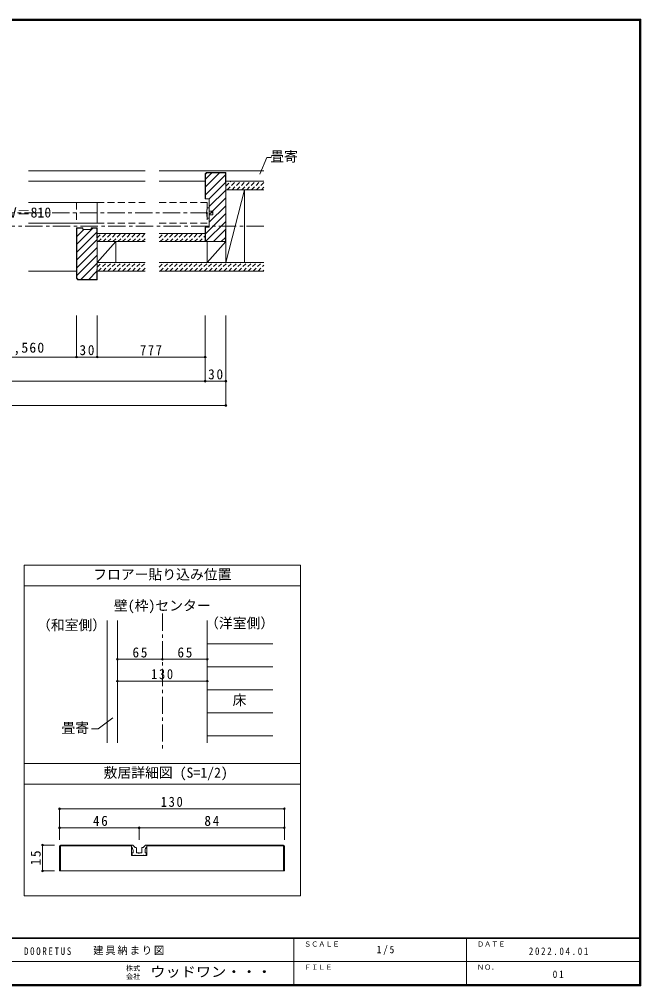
# Model space of a CAD drawing. Units: millimetres at full size, sheet at 1:5, with parts at other scales. Extents: x -973 to 977, y -701 to 696.
# Drawn here: x 78 to 977, y -701 to 696 of the extents above; entities that cross this region are included whole.
import ezdxf
from ezdxf.enums import TextEntityAlignment as Align

# ---------------------------------------------------------------- set-up
doc = ezdxf.new("R2010")
doc.units = ezdxf.units.MM
doc.header["$LTSCALE"] = 5
doc.header["$PDMODE"] = 32
doc.header["$PDSIZE"] = 2.5
for name, pattern in [('CHAIN1', [8, 5, -1, 1, -1]), ('DASHED1', [1.8, 1.2, -0.6]), ('DASHED2', [3, 2, -1])]:
    doc.linetypes.add(name, pattern=pattern)
for name, color, linetype, lineweight in [('0-1_通り芯', 4, 'CHAIN1', 9), ('0-2_柱', 7, 'Continuous', 9), ('0-3_仕上げ', 2, 'Continuous', 9), ('0-4_枠', 3, 'Continuous', 9), ('0-6_扉', 6, 'Continuous', 9), ('0-7_金物', 7, 'Continuous', 9), ('0-A_文字', 7, 'Continuous', 9), ('0-B_寸法', 7, 'Continuous', 9), ('0-C_ハッチ', 4, 'DASHED1', 9), ('1-4_枠', 3, 'Continuous', 9), ('1-7_金物', 7, 'Continuous', 9), ('1-B_ﾊｯﾁ', 7, 'Continuous', 9), ('F-1_枠', 6, 'Continuous', 9)]:
    doc.layers.add(name, color=color, linetype=linetype, lineweight=lineweight)
doc.layers.add('F-0_補助線', color=7, linetype='Continuous')
doc.layers.add('F-A_文字', color=7, linetype='Continuous')
doc.styles.add('ＭＳ ゴシック', font='')
doc.styles.get('ＭＳ ゴシック').set_extended_font_data('MS Gothic')

msp = doc.modelspace()

# ---------------------------------------------------------------- linework, layer by layer
at = {"layer": '0-1_通り芯'}
for p, q in [((-354.23, 415.994), (357.883, 415.994)), ((284.986, -163.141), (284.986, -359.648))]:
    msp.add_line(p, q, dxfattribs=at)
at = {"layer": '0-2_柱'}
for p, q in [((376.883, 344.494), (376.883, 449.494)), ((376.883, 449.494), (403.883, 449.494)), ((376.883, 344.494), (403.883, 449.494)), ((403.883, 449.494), (403.883, 344.494)), ((217.855, 374.494), (190.855, 344.494)), ((190.855, 374.494), (217.855, 374.494)), ((190.855, 344.494), (190.855, 374.494)), ((217.855, 374.494), (217.855, 344.494)), ((217.855, 344.494), (190.855, 344.494)), ((376.883, 344.494), (349.883, 344.494)), ((403.883, 344.494), (376.883, 344.494))]:
    msp.add_line(p, q, dxfattribs=at)
at = {"layer": '0-2_柱', "color": 3}
msp.add_line((190.855, 344.494), (190.855, 374.494), dxfattribs=at)
at = {"layer": '0-2_柱'}
msp.add_lwpolyline([(349.883, 344.494), (349.883, 374.494), (376.883, 374.494)], close=True, dxfattribs=at)
at = {"layer": '0-3_仕上げ'}
for p, q in [((91.38, 476.994), (260.377, 476.994)), ((280.377, 476.994), (431.876, 476.994)), ((431.869, 461.994), (376.883, 461.994)), ((376.883, 449.494), (376.883, 461.994)), ((431.869, 449.494), (376.883, 449.494)), ((260.377, 386.494), (190.855, 386.494)), ((346.883, 386.494), (280.377, 386.494)), ((260.377, 374.494), (190.855, 374.494)), ((346.883, 374.494), (280.377, 374.494)), ((260.377, 344.494), (190.855, 344.494)), ((431.869, 344.494), (280.377, 344.494)), ((431.869, 331.994), (280.377, 331.994)), ((204.986, -173.141), (204.986, -349.648))]:
    msp.add_line(p, q, dxfattribs=at)
at = {"layer": '0-3_仕上げ', "color": 4}
for p, q in [((349.986, -206.605), (444.986, -206.605)), ((349.986, -239.906), (444.986, -239.906)), ((349.986, -273.208), (444.986, -273.208)), ((349.986, -306.509), (444.986, -306.509)), ((349.986, -339.81), (444.986, -339.81))]:
    msp.add_line(p, q, dxfattribs=at)
at = {"layer": '0-3_仕上げ'}
msp.add_lwpolyline([(260.377, 331.994), (190.855, 331.994), (190.855, 344.494)], dxfattribs=at)
at = {"layer": '0-4_枠', "color": 4}
for p, q in [((91.38, 461.994), (260.377, 461.994)), ((280.377, 461.994), (346.883, 461.994)), ((91.38, 331.994), (160.855, 331.994))]:
    msp.add_line(p, q, dxfattribs=at)
at = {"layer": '0-4_枠'}
for p, q in [((346.883, 472.372), (349.005, 474.494)), ((346.883, 472.372), (346.883, 436.494)), ((347.383, 472.165), (349.212, 473.994)), ((347.383, 472.165), (347.383, 436.494)), ((349.005, 474.494), (376.883, 474.494)), ((349.212, 473.994), (376.383, 473.994)), ((376.383, 473.994), (376.383, 459.494)), ((376.883, 459.494), (376.383, 459.494)), ((160.855, 321.615), (160.855, 394.494)), ((169.855, 394.494), (160.855, 394.494)), ((169.855, 393.994), (161.355, 393.994)), ((161.355, 321.822), (161.355, 393.994)), ((169.855, 394.494), (169.855, 391.994)), ((181.855, 391.994), (169.855, 391.994)), ((181.855, 393.994), (190.355, 393.994)), ((190.855, 319.494), (190.855, 394.494)), ((352.883, 395.494), (346.883, 395.494)), ((346.883, 374.494), (346.883, 395.494)), ((347.383, 374.494), (347.383, 395.494)), ((160.855, 321.615), (162.976, 319.494)), ((161.355, 321.822), (163.183, 319.994)), ((162.976, 319.494), (190.855, 319.494)), ((163.183, 319.994), (190.355, 319.994)), ((219.986, -173.141), (219.986, -349.648)), ((349.986, -173.141), (349.986, -349.648))]:
    msp.add_line(p, q, dxfattribs=at)
for points in [[(346.883, 374.494), (376.883, 374.494), (376.883, 474.494)], [(352.883, 395.494), (352.883, 436.494), (346.883, 436.494)], [(181.855, 391.994), (181.855, 394.494), (190.855, 394.494)], [(190.855, 379.494), (190.355, 379.494), (190.355, 393.994)], [(376.383, 374.494), (376.383, 389.494), (376.883, 389.494)], [(190.855, 334.494), (190.355, 334.494), (190.355, 319.994)]]:
    msp.add_lwpolyline(points, dxfattribs=at)
at = {"layer": '0-6_扉'}
for p, q in [((91.38, 430.994), (190.855, 430.994)), ((190.855, 430.994), (190.855, 400.994)), ((91.38, 400.994), (190.855, 400.994))]:
    msp.add_line(p, q, dxfattribs=at)
at = {"layer": '0-6_扉', "color": 2, "linetype": 'DASHED2'}
for p, q in [((160.855, 430.994), (160.855, 400.994)), ((160.855, 430.994), (260.377, 430.994)), ((280.377, 430.994), (349.883, 430.994)), ((349.883, 430.994), (349.883, 400.994)), ((160.855, 400.994), (260.377, 400.994)), ((280.377, 400.994), (349.883, 400.994))]:
    msp.add_line(p, q, dxfattribs=at)
at = {"layer": '0-7_金物'}
for p, q in [((352.883, 408.494), (349.883, 408.494)), ((357.883, 418.494), (352.883, 418.494)), ((352.883, 413.494), (357.883, 413.494)), ((357.883, 413.494), (357.883, 418.494))]:
    msp.add_line(p, q, dxfattribs=at)
msp.add_lwpolyline([(349.883, 423.494), (352.883, 423.494), (352.883, 408.494)], dxfattribs=at)
msp.add_arc((377.508, 415.994), 28.625, 164.81071, 195.18929, dxfattribs=at)
at = {"layer": '0-A_文字'}
for p, q in [((426.007, 472.254), (435.97, 495.975)), ((442.563, 495.975), (435.97, 495.975)), ((213.486, -313.657), (192.407, -329.467)), ((182.562, -329.467), (192.407, -329.467))]:
    msp.add_line(p, q, dxfattribs=at)
at = {"layer": '0-A_文字', "color": 3}
for p, q in [((484.986, -93.141), (84.986, -93.141)), ((84.986, -571.141), (84.986, -93.141)), ((484.986, -123.141), (84.986, -123.141)), ((484.986, -379.648), (84.986, -379.648)), ((84.986, -409.667), (484.986, -409.667))]:
    msp.add_line(p, q, dxfattribs=at)
msp.add_lwpolyline([(484.986, -93.141), (484.986, -571.141), (84.986, -571.141)], dxfattribs=at)
at = {"layer": '0-B_寸法', "color": 4, "linetype": 'CHAIN1'}
msp.add_line((431.869, 396.994), (-428.259, 396.994), dxfattribs=at)
at = {"layer": '0-B_寸法', "color": 4}
for p, q in [((160.855, 207.781), (160.855, 267.781)), ((190.855, 207.781), (190.855, 267.781)), ((346.883, 172.781), (346.883, 267.781)), ((376.883, 137.781), (376.883, 267.781)), ((-157.202, 207.781), (160.855, 207.781)), ((160.855, 207.781), (190.855, 207.781)), ((190.855, 207.781), (346.883, 207.781)), ((-343.23, 172.781), (346.883, 172.781)), ((346.883, 172.781), (376.883, 172.781)), ((-373.23, 137.781), (376.883, 137.781)), ((219.986, -229.161), (284.986, -229.161)), ((284.986, -229.161), (349.986, -229.161)), ((219.986, -260.546), (349.986, -260.546))]:
    msp.add_line(p, q, dxfattribs=at)
at = {"layer": '0-B_寸法'}
for p in [(160.855, 207.781), (190.855, 207.781), (346.883, 207.781), (346.883, 172.781), (376.883, 172.781), (376.883, 137.781), (219.986, -229.161), (284.986, -229.161), (349.986, -229.161), (219.986, -260.546), (349.986, -260.546)]:
    msp.add_point(p, dxfattribs=at)
at = {"layer": '0-C_ハッチ', "linetype": 'Continuous'}
for p, q in [((356.497, 473.994), (347.383, 464.88)), ((367.811, 473.994), (347.383, 453.566)), ((376.383, 471.253), (347.383, 442.253)), ((376.383, 459.939), (352.883, 436.439)), ((376.883, 449.125), (352.883, 425.125)), ((376.883, 437.812), (352.883, 413.811)), ((376.883, 426.498), (352.883, 402.498)), ((376.883, 415.184), (347.383, 385.684)), ((184.703, 393.994), (161.355, 370.645)), ((162.076, 393.994), (161.355, 393.273)), ((171.39, 391.994), (161.355, 381.959)), ((376.883, 403.87), (347.507, 374.494)), ((376.883, 392.557), (358.82, 374.494)), ((190.355, 388.332), (161.355, 359.332)), ((190.855, 377.518), (161.355, 348.018)), ((376.383, 380.743), (370.134, 374.494)), ((190.855, 366.204), (161.355, 336.704)), ((190.855, 354.891), (161.355, 325.39)), ((190.855, 343.577), (167.272, 319.994)), ((190.355, 331.763), (178.585, 319.994))]:
    msp.add_line(p, q, dxfattribs=at)
at = {"layer": '0-C_ハッチ'}
for p, q in [((376.883, 454.726), (384.151, 461.994)), ((376.883, 461.797), (377.08, 461.994)), ((378.723, 449.494), (391.223, 461.994)), ((385.794, 449.494), (398.294, 461.994)), ((392.865, 449.494), (405.365, 461.994)), ((399.936, 449.494), (412.436, 461.994)), ((407.007, 449.494), (419.507, 461.994)), ((414.078, 449.494), (426.578, 461.994)), ((421.149, 449.494), (431.869, 460.214)), ((428.22, 449.494), (431.869, 453.143)), ((190.855, 380.211), (197.137, 386.494)), ((192.208, 374.494), (204.208, 386.494)), ((199.279, 374.494), (211.279, 386.494)), ((206.35, 374.494), (218.35, 386.494)), ((213.422, 374.494), (225.422, 386.494)), ((220.493, 374.494), (232.493, 386.494)), ((227.564, 374.494), (239.564, 386.494)), ((234.635, 374.494), (246.635, 386.494)), ((241.706, 374.494), (253.706, 386.494)), ((248.777, 374.494), (260.377, 386.093)), ((255.848, 374.494), (260.377, 379.022)), ((280.377, 379.959), (286.911, 386.494)), ((281.982, 374.494), (293.982, 386.494)), ((289.053, 374.494), (301.053, 386.494)), ((296.124, 374.494), (308.124, 386.494)), ((303.195, 374.494), (315.195, 386.494)), ((310.266, 374.494), (322.266, 386.494)), ((317.337, 374.494), (329.337, 386.494)), ((324.408, 374.494), (336.408, 386.494)), ((331.48, 374.494), (343.48, 386.494)), ((338.551, 374.494), (346.883, 382.826)), ((345.622, 374.494), (346.883, 375.755)), ((190.855, 337.785), (197.564, 344.494)), ((192.135, 331.994), (204.635, 344.494)), ((199.206, 331.994), (211.706, 344.494)), ((206.277, 331.994), (218.777, 344.494)), ((213.348, 331.994), (225.848, 344.494)), ((220.419, 331.994), (232.919, 344.494)), ((227.49, 331.994), (239.99, 344.494)), ((234.561, 331.994), (247.061, 344.494)), ((241.632, 331.994), (254.132, 344.494)), ((248.703, 331.994), (260.377, 343.667)), ((255.774, 331.994), (260.377, 336.596)), ((280.377, 337.533), (287.337, 344.494)), ((281.908, 331.994), (294.408, 344.494)), ((288.98, 331.994), (301.48, 344.494)), ((296.051, 331.994), (308.551, 344.494)), ((303.122, 331.994), (315.622, 344.494)), ((310.193, 331.994), (322.693, 344.494)), ((317.264, 331.994), (329.764, 344.494)), ((324.335, 331.994), (336.835, 344.494)), ((331.406, 331.994), (343.906, 344.494)), ((338.477, 331.994), (350.977, 344.494)), ((345.548, 331.994), (358.048, 344.494)), ((352.619, 331.994), (365.119, 344.494)), ((359.69, 331.994), (372.19, 344.494)), ((366.761, 331.994), (379.261, 344.494)), ((373.832, 331.994), (386.332, 344.494)), ((380.903, 331.994), (393.403, 344.494)), ((387.975, 331.994), (400.475, 344.494)), ((395.046, 331.994), (407.546, 344.494)), ((402.117, 331.994), (414.617, 344.494)), ((409.188, 331.994), (421.688, 344.494)), ((416.259, 331.994), (428.759, 344.494)), ((423.33, 331.994), (431.883, 340.547)), ((430.401, 331.994), (431.883, 333.476))]:
    msp.add_line(p, q, dxfattribs=at)
at = {"layer": '1-4_枠'}
for p, q in [((138.193, -497.595), (136.426, -499.363)), ((136.426, -499.363), (136.426, -535.095)), ((137.676, -535.095), (137.676, -498.845)), ((137.676, -498.845), (240.426, -498.845)), ((138.193, -497.595), (240.426, -497.595)), ((240.426, -512.595), (240.426, -497.595)), ((262.426, -512.595), (262.426, -497.595)), ((459.658, -497.595), (262.426, -497.595)), ((460.176, -498.845), (262.426, -498.845)), ((461.426, -499.363), (459.658, -497.595)), ((460.176, -535.095), (460.176, -498.845)), ((461.426, -499.363), (461.426, -535.095)), ((262.426, -512.595), (240.426, -512.595)), ((461.426, -535.095), (136.426, -535.095))]:
    msp.add_line(p, q, dxfattribs=at)
at = {"layer": '1-7_金物'}
for p, q in [((245.581, -501.125), (242.417, -497.961)), ((246.111, -501.345), (246.926, -501.345)), ((247.426, -508.095), (247.426, -501.845)), ((255.426, -508.095), (255.426, -501.845)), ((256.74, -501.345), (255.926, -501.345)), ((257.27, -501.125), (260.434, -497.961)), ((262.676, -497.595), (261.318, -497.595)), ((262.676, -500.095), (262.676, -497.595)), ((241.926, -512.595), (240.711, -509.529)), ((242.676, -508.845), (241.176, -508.845)), ((244.676, -512.595), (241.926, -512.595)), ((242.676, -508.845), (242.676, -505.685)), ((244.676, -512.595), (245.176, -512.095)), ((245.176, -512.095), (245.676, -512.595)), ((245.676, -512.595), (257.176, -512.595)), ((250.676, -508.845), (248.176, -508.845)), ((251.426, -509.595), (250.676, -508.845)), ((257.676, -512.095), (257.176, -512.595)), ((258.176, -512.595), (257.676, -512.095)), ((258.176, -512.595), (260.926, -512.595)), ((260.176, -508.845), (260.176, -505.685)), ((260.176, -508.845), (261.676, -508.845)), ((260.926, -512.595), (262.14, -509.529))]:
    msp.add_line(p, q, dxfattribs=at)
for points in [[(240.176, -500.095), (240.176, -497.595), (241.533, -497.595)], [(254.676, -508.845), (252.176, -508.845), (251.426, -509.595)]]:
    msp.add_lwpolyline(points, dxfattribs=at)
for centre, radius, start, end in [((235.176, -505.685), 7.5, 360, 48.19), ((241.533, -498.845), 1.25, 45, 90), ((246.111, -500.595), 0.75, 225, 270), ((246.926, -501.845), 0.5, 360, 90), ((255.926, -501.845), 0.5, 90, 180), ((256.74, -500.595), 0.75, 270, 315), ((267.676, -505.685), 7.5, 131.81, 180), ((261.318, -498.845), 1.25, 90, 135), ((241.176, -509.345), 0.5, 90, 201.616), ((248.176, -508.095), 0.75, 180, 270), ((254.676, -508.095), 0.75, 270, 0), ((261.676, -509.345), 0.5, 338.384, 90)]:
    msp.add_arc(centre, radius, start, end, dxfattribs=at)
at = {"layer": '1-B_ﾊｯﾁ', "color": 4}
for p, q in [((136.426, -445.095), (136.426, -490.095)), ((461.426, -445.095), (136.426, -445.095)), ((461.426, -445.095), (461.426, -490.095)), ((136.426, -472.595), (251.426, -472.595)), ((461.426, -472.595), (251.426, -472.595)), ((251.426, -472.595), (251.426, -490.095)), ((111.819, -535.095), (111.819, -497.595)), ((111.819, -497.595), (128.926, -497.595)), ((111.819, -535.095), (128.926, -535.095))]:
    msp.add_line(p, q, dxfattribs=at)
at = {"layer": '1-B_ﾊｯﾁ'}
for p in [(136.426, -445.095), (461.426, -445.095), (136.426, -472.595), (251.426, -472.595), (461.426, -472.595), (111.819, -497.595), (111.819, -535.095)]:
    msp.add_point(p, dxfattribs=at)
at = {"layer": 'F-1_枠'}
for p, q in [((-973.347, 695.833), (976.653, 695.833)), ((-973.347, 695), (976.653, 695)), ((-973.347, 694.167), (976.653, 694.167)), ((974.986, 695.833), (974.986, -700.833)), ((975.82, 695.833), (975.82, -700.833)), ((976.653, 695.833), (976.653, -700.833)), ((976.653, -631.667), (-973.347, -631.667)), ((976.653, -632.5), (-973.347, -632.5)), ((474.986, -632.5), (474.986, -699.167)), ((724.986, -632.5), (724.986, -699.167)), ((1.653, -665.833), (974.986, -665.834)), ((976.653, -699.167), (-973.347, -699.167)), ((976.653, -700), (-973.347, -700)), ((976.653, -700.833), (-973.347, -700.833))]:
    msp.add_line(p, q, dxfattribs=at)

# ---------------------------------------------------------------- texts
at = {"layer": '0-A_文字', "style": 'ＭＳ ゴシック'}
for s, p in [('畳寄', (440.97, 485.975)), ('フロアー貼り込み位置', (184.986, -118.141)), ('壁(枠)センター', (214.986, -163.141)), ('（洋室側）', (346.742, -188.536)), ('（和室側）', (103.747, -191.339)), ('床', (386.552, -299.696)), ('畳寄', (139.135, -339.908)), ('敷居詳細図 (S=1/2)', (199.986, -404.658))]:
    msp.add_text(s, height=14.66, dxfattribs=at).set_placement(p, align=Align.BOTTOM_LEFT)
at = {"layer": '0-B_寸法', "style": 'ＭＳ ゴシック'}
msp.add_text('ＤＷ＝810', height=14.66, dxfattribs=at).set_placement((34.44, 404.994), align=Align.BOTTOM_LEFT)
at = {"layer": '0-B_寸法', "char_height": 14.66, "attachment_point": 7, "style": 'ＭＳ ゴシック'}
for s, insert in [('\\T1.16;有効開口寸法＝1,560', (-104.423, 210.281)), ('\\T1.27;\\W0.95;30', (165.23, 210.281)), ('\\T1.27;\\W0.9;777', (252.619, 210.281)), ('\\T1.27;\\W0.95;30', (351.258, 175.281)), ('\\T1.27;\\W0.95;65', (241.861, -226.661)), ('\\T1.27;\\W0.95;65', (306.861, -226.661)), ('\\T1.27;\\W0.9;130', (268.736, -258.046))]:
    msp.add_mtext(s, dxfattribs=dict(at, insert=insert))
at = {"layer": '1-B_ﾊｯﾁ', "char_height": 14.66, "attachment_point": 7, "style": 'ＭＳ ゴシック'}
for s, insert in [('\\T1.27;\\W0.9;130', (282.676, -442.595)), ('\\T1.27;\\W0.95;46', (184.551, -470.095)), ('\\T1.27;\\W0.95;84', (345.801, -470.095))]:
    msp.add_mtext(s, dxfattribs=dict(at, insert=insert))
at = {"layer": '1-B_ﾊｯﾁ', "insert": (109.319, -526.97), "char_height": 14.66, "attachment_point": 7, "rotation": 90, "style": 'ＭＳ ゴシック'}
msp.add_mtext('\\T1.27;\\W0.95;15', dxfattribs=at)
at = {"layer": 'F-0_補助線', "char_height": 11, "attachment_point": 7, "style": 'ＭＳ ゴシック'}
for s, insert in [('\\T1.39;\\W0.85;DOORETUS', (84.986, -656.667)), ('\\T1.17;建具納まり図', (184.986, -656.667))]:
    msp.add_mtext(s, dxfattribs=dict(at, insert=insert))
at = {"layer": 'F-A_文字', "style": 'ＭＳ ゴシック'}
for s, p in [('ＳＣＡＬＥ', (489.986, -646.667)), ('ＤＡＴＥ', (739.986, -646.667)), ('ＮＯ．', (739.986, -680.001)), ('株式', (232.486, -681.5)), ('会社', (232.486, -693.5)), ('ＦＩＬＥ', (489.986, -680))]:
    msp.add_text(s, height=7.331, dxfattribs=at).set_placement(p, align=Align.BOTTOM_LEFT)
at = {"layer": 'F-A_文字', "style": 'ＭＳ ゴシック', "width": 1.1}
msp.add_text('ウッドワン・・・', height=14.66, dxfattribs=at).set_placement((267.486, -692.5), align=Align.BOTTOM_LEFT)
at = {"layer": 'F-A_文字', "char_height": 11, "attachment_point": 7, "style": 'ＭＳ ゴシック'}
for s, insert in [('\\T1.38;\\W0.9;1/5', (594.986, -656.667)), ('\\T1.39;\\W0.85;2022.04.01', (814.986, -656.667)), ('\\T1.36;\\W0.9;01', (849.361, -690.001))]:
    msp.add_mtext(s, dxfattribs=dict(at, insert=insert))

doc.saveas('drawing.dxf')
